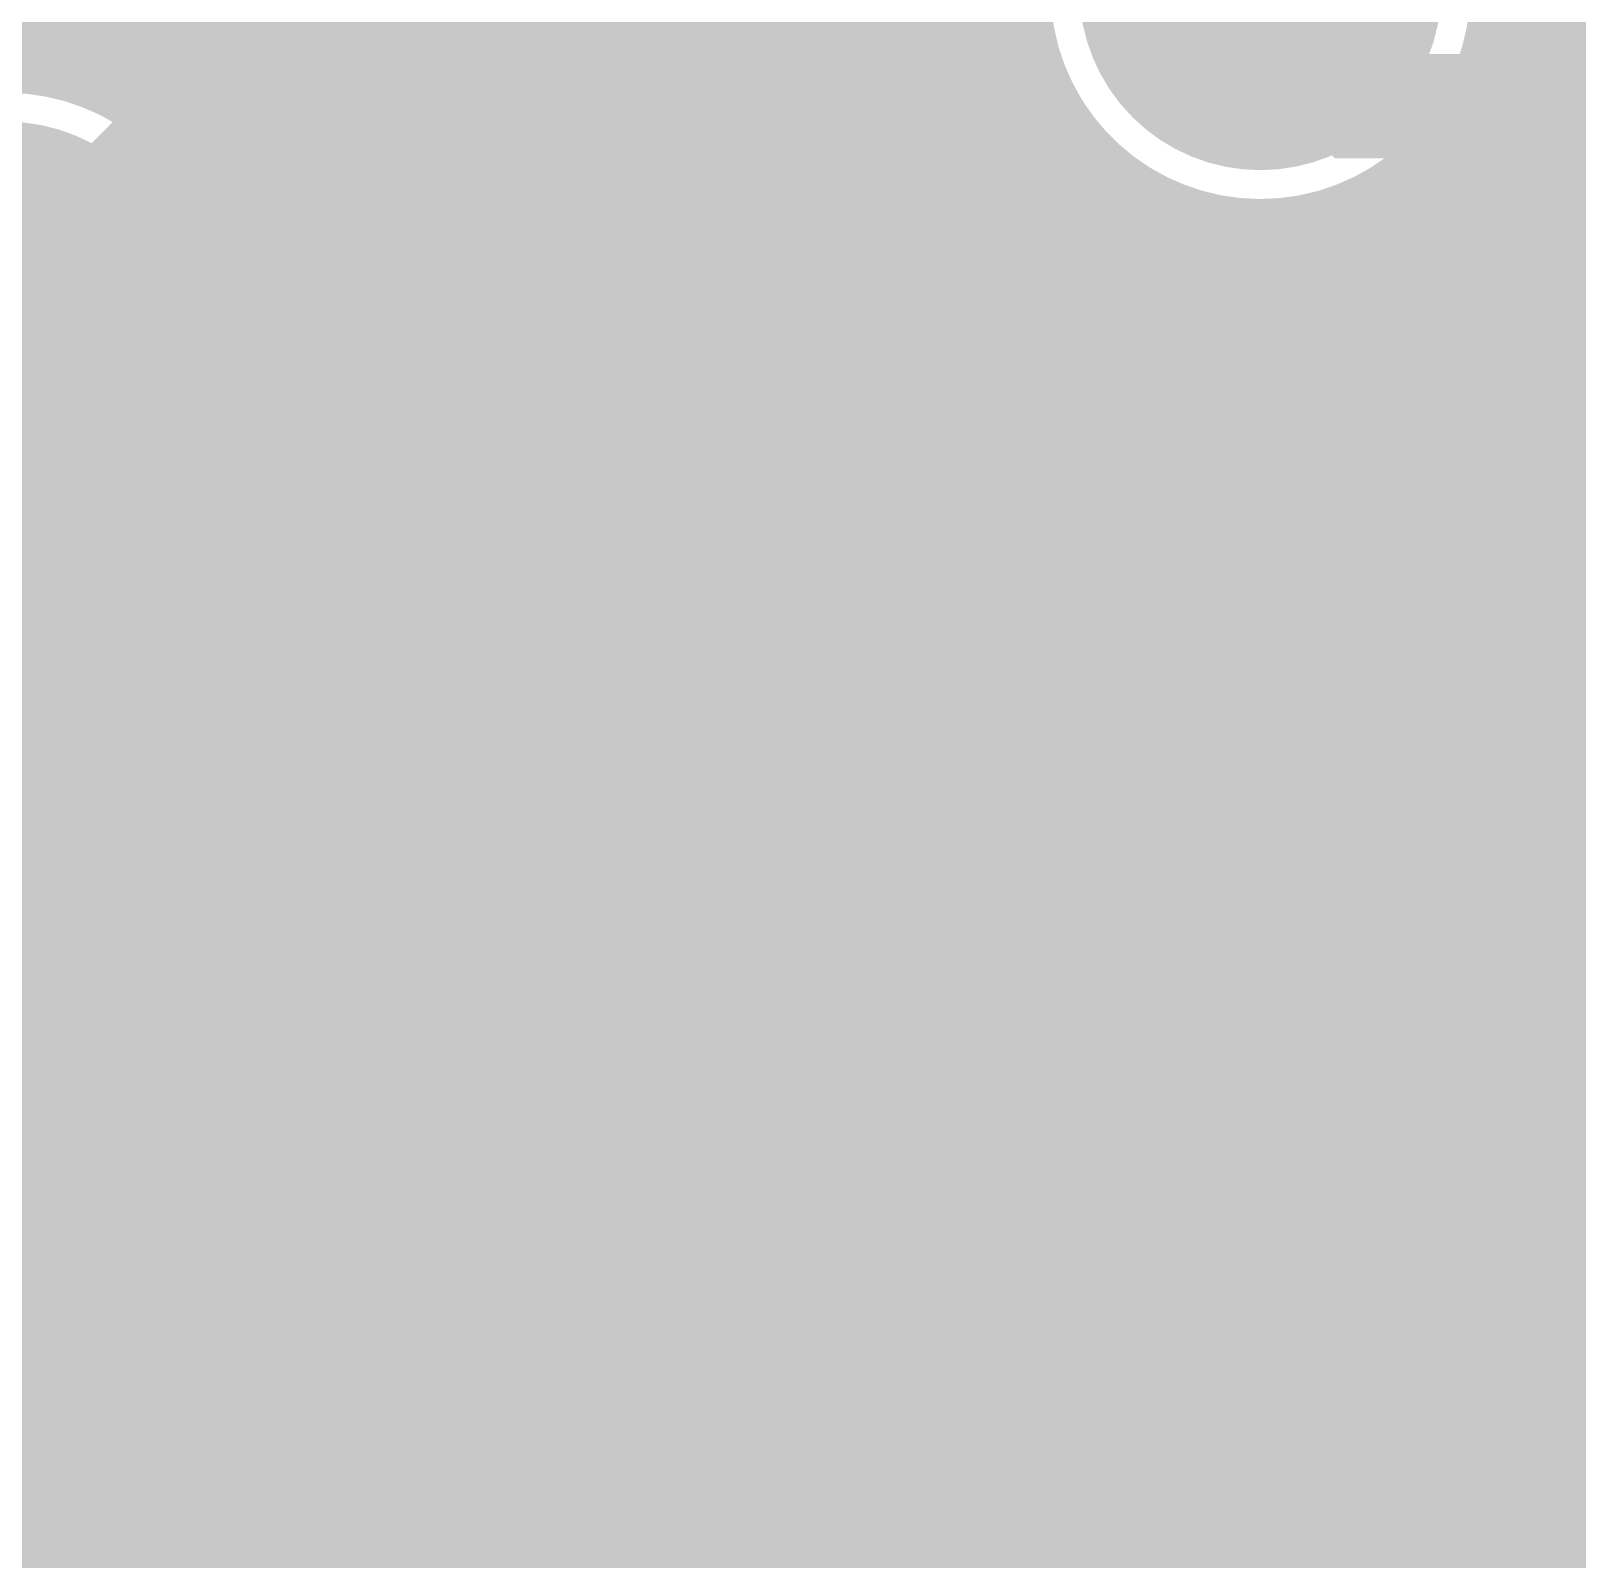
# Model space of a CAD drawing. Extents: x -5 to 208, y -5 to 206.
# Drawn here: x 0.15 to 9.54, y 68.57 to 77.85 of the extents above; entities that cross this region are included whole.
import ezdxf

# ---------------------------------------------------------------- set-up
doc = ezdxf.new("R2010")
doc.units = 0
doc.header["$MEASUREMENT"] = 0
doc.layers.get('0').update_dxf_attribs({"linetype": 'CONTINUOUS'})
for name, color, linetype in [('22-301-0_BOT', 7, 'CONTINUOUS'), ('22-301-0_DRD', 7, 'CONTINUOUS'), ('22-301-0_IN1', 1, 'CONTINUOUS'), ('22-301-0_IN2', 4, 'CONTINUOUS'), ('22-301-0_SMB', 3, 'CONTINUOUS'), ('22-301-0_SMT', 5, 'CONTINUOUS'), ('22-301-0_SPT', 10, 'CONTINUOUS'), ('22-301-0_SST', 14, 'CONTINUOUS'), ('22-301-0_TOP', 9, 'CONTINUOUS'), ('THRUHOLE_TAP', 13, 'CONTINUOUS')]:
    doc.layers.add(name, color=color, linetype=linetype)

# ---------------------------------------------------------------- blocks, each defined once
blk = doc.blocks.new('ROUND_45')
at = {"const_width": 1.09982}
blk.add_lwpolyline([(-0.54991, 0, 1), (0.54991, 0, 1)], format="xyb", close=True, dxfattribs=at)
blk = doc.blocks.new('ROUND_11')
at = {"const_width": 0.65024}
blk.add_lwpolyline([(-0.32512, 0, 1), (0.32512, 0, 1)], format="xyb", close=True, dxfattribs=at)
blk = doc.blocks.new('RECTANGLE_7')
blk.add_solid([(1.12522, 1.14935), (1.12522, -1.14935), (-1.12522, 1.14935), (-1.12522, -1.14935)])
blk = doc.blocks.new('RECTANGLE_54')
blk.add_solid([(2.0066, 0.8636), (2.0066, -0.8636), (-2.0066, 0.8636), (-2.0066, -0.8636)])
blk = doc.blocks.new('ROUND_78')
at = {"const_width": 0.40005}
blk.add_lwpolyline([(-0.200024, 0, 1), (0.200024, 0, 1)], format="xyb", close=True, dxfattribs=at)
blk = doc.blocks.new('ROUND_79')
at = {"const_width": 0.54991}
blk.add_lwpolyline([(-0.274954, 0, 1), (0.274954, 0, 1)], format="xyb", close=True, dxfattribs=at)

msp = doc.modelspace()

# ---------------------------------------------------------------- linework, layer by layer
at = {"layer": '22-301-0_BOT'}
for points, const_width in [([(3.175, 79.248), (5.969, 76.454), (34.925, 76.454), (39.624, 71.755), (40.005, 71.755)], 0.635), ([(7.62, 78.105), (7.62, 77.978), (8.2042, 77.3938), (25.4762, 77.3938)], 0.635), ([(4.16306, 77.343), (0.85852, 77.343)], 0.254), ([(1.0922, 77.343), (1.0922, 77.12202)], 0.254), ([(1.3208, 77.343), (1.3208, 76.74864)], 0.254), ([(1.5494, 77.343), (1.5494, 68.961)], 0.254), ([(1.778, 77.343), (1.778, 68.961)], 0.254), ([(2.0066, 77.343), (2.0066, 68.961)], 0.254), ([(2.2352, 77.343), (2.2352, 68.961)], 0.254), ([(2.4638, 77.343), (2.4638, 68.961)], 0.254), ([(2.6924, 77.343), (2.6924, 68.961)], 0.254), ([(2.921, 77.343), (2.921, 68.961)], 0.254), ([(3.1496, 77.343), (3.1496, 68.961)], 0.254), ([(3.3782, 77.343), (3.3782, 68.961)], 0.254), ([(3.6068, 77.343), (3.6068, 68.961)], 0.254), ([(3.8354, 77.343), (3.8354, 68.961)], 0.254), ([(4.064, 77.343), (4.064, 68.961)], 0.254), ([(4.16306, 77.343), (5.50418, 76.00188)], 0.254), ([(1.01092, 77.21092), (0, 76.2)], 0.254), ([(4.31546, 77.1906), (1.03124, 77.1906)], 0.254), ([(4.2926, 77.21346), (4.2926, 68.961)], 0.254), ([(4.54406, 76.962), (1.20904, 76.962)], 0.254), ([(4.5212, 76.98486), (4.5212, 68.961)], 0.254), ([(4.77266, 76.7334), (1.32588, 76.7334)], 0.254), ([(4.7498, 76.75626), (4.7498, 68.961)], 0.254), ([(4.9784, 76.52766), (4.9784, 68.961)], 0.254), ([(5.00126, 76.5048), (1.397, 76.5048)], 0.254), ([(28.575, 66.04), (23.114, 71.501), (3.429, 71.501), (0, 74.93), (0, 76.2)], 0.635), ([(5.22986, 76.2762), (1.42748, 76.2762)], 0.254), ([(5.207, 76.29906), (5.207, 68.961)], 0.254), ([(1.01092, 75.18908), (0, 76.2)], 0.254), ([(5.4356, 76.07046), (5.4356, 68.961)], 0.254), ([(5.45846, 76.0476), (1.4224, 76.0476)], 0.254), ([(5.6642, 75.8825), (5.6642, 68.961)], 0.254), ([(5.842, 75.819), (1.37668, 75.819)], 0.254), ([(5.8928, 75.81138), (5.8928, 68.961)], 0.254), ([(12.7, 75.8063), (5.969, 75.8063)], 0.254), ([(6.1214, 75.8063), (6.1214, 68.961)], 0.254), ([(6.35, 75.8063), (6.35, 68.961)], 0.254), ([(6.5786, 75.8063), (6.5786, 68.961)], 0.254), ([(6.8072, 75.8063), (6.8072, 68.961)], 0.254), ([(7.0358, 75.8063), (7.0358, 68.961)], 0.254), ([(7.2644, 75.8063), (7.2644, 68.961)], 0.254), ([(7.493, 75.8063), (7.493, 68.961)], 0.254), ([(7.7216, 75.8063), (7.7216, 68.961)], 0.254), ([(7.9502, 75.8063), (7.9502, 68.961)], 0.254), ([(8.1788, 75.8063), (8.1788, 68.961)], 0.254), ([(8.4074, 75.8063), (8.4074, 68.961)], 0.254), ([(8.636, 75.8063), (8.636, 68.961)], 0.254), ([(8.8646, 75.8063), (8.8646, 68.961)], 0.254), ([(9.0932, 75.8063), (9.0932, 68.961)], 0.254), ([(9.3218, 75.8063), (9.3218, 68.961)], 0.254), ([(9.5504, 75.8063), (9.5504, 68.961)], 0.254), ([(12.7, 75.5904), (1.29286, 75.5904)], 0.254), ([(1.3208, 75.65136), (1.3208, 68.961)], 0.254), ([(12.7, 75.3618), (1.15824, 75.3618)], 0.254), ([(1.0922, 75.27544), (1.0922, 68.961)], 0.254), ([(12.7, 75.1332), (0.9525, 75.1332)], 0.254), ([(0.8636, 75.05954), (0.8636, 68.961)], 0.254), ([(12.7, 74.9046), (0.60452, 74.9046)], 0.254), ([(0.635, 74.9173), (0.635, 68.961)], 0.254), ([(0.1778, 74.78014), (0.1778, 68.961)], 0.254), ([(0.4064, 74.8284), (0.4064, 68.961)], 0.254), ([(12.7, 74.676), (-1.651, 74.676)], 0.254), ([(12.7, 74.4474), (-1.651, 74.4474)], 0.254), ([(12.7, 74.2188), (-1.651, 74.2188)], 0.254), ([(12.7, 73.9902), (-1.651, 73.9902)], 0.254), ([(12.7, 73.7616), (-1.651, 73.7616)], 0.254), ([(12.7, 73.533), (-1.651, 73.533)], 0.254), ([(12.7, 73.3044), (-1.651, 73.3044)], 0.254), ([(12.7, 73.0758), (-1.651, 73.0758)], 0.254), ([(12.7, 72.8472), (-1.651, 72.8472)], 0.254), ([(12.7, 72.6186), (-1.651, 72.6186)], 0.254), ([(12.7, 72.39), (-1.651, 72.39)], 0.254), ([(12.7, 72.1614), (-1.651, 72.1614)], 0.254), ([(12.7, 71.9328), (-1.651, 71.9328)], 0.254), ([(12.7, 71.7042), (-1.651, 71.7042)], 0.254), ([(12.7, 71.4756), (-1.651, 71.4756)], 0.254), ([(12.7, 71.247), (-1.651, 71.247)], 0.254), ([(12.7, 71.0184), (-1.651, 71.0184)], 0.254), ([(12.7, 70.7898), (-1.651, 70.7898)], 0.254), ([(12.7, 70.5612), (-1.651, 70.5612)], 0.254), ([(12.7, 70.3326), (-1.651, 70.3326)], 0.254), ([(12.7, 70.104), (-1.651, 70.104)], 0.254), ([(12.7, 69.8754), (-1.651, 69.8754)], 0.254), ([(12.7, 69.6468), (-1.651, 69.6468)], 0.254), ([(12.7, 69.4182), (-1.651, 69.4182)], 0.254), ([(12.7, 69.1896), (-1.651, 69.1896)], 0.254), ([(12.7, 68.961), (-1.016, 68.961)], 0.254)]:
    msp.add_lwpolyline(points, dxfattribs=dict(at, const_width=const_width))
at = {"layer": '22-301-0_BOT', "const_width": 0.254}
for points in [[(1.43002, 76.2, 0.2358805), (0.85882, 77.34341)], [(0, 74.76998, 0.4142136), (1.43002, 76.2)], [(5.5118, 75.9968, 0.1989124), (5.969, 75.80742)], [(5.5118, 75.9968, 0.1989124), (5.969, 75.80742)]]:
    msp.add_lwpolyline(points, format="xyb", dxfattribs=at)
at = {"layer": '22-301-0_DRD', "const_width": 0.254}
for points in [[(6.985, 78.74), (6.985, 77.47)], [(8.255, 78.74), (6.985, 77.47)], [(8.255, 77.47), (6.985, 78.74)], [(8.255, 77.47), (8.255, 78.74)], [(6.985, 77.47), (8.255, 77.47)], [(0.635, 76.835), (-0.635, 76.835)], [(0.635, 76.835), (-0.635, 75.565)], [(0.635, 75.565), (-0.635, 76.835)], [(0.635, 75.565), (0.635, 76.835)], [(-0.635, 75.565), (0.635, 75.565)], [(3.81, 75.565), (3.81, 74.295)], [(6.35, 75.565), (6.35, 74.295)], [(8.89, 75.565), (8.89, 74.295)], [(4.445, 74.93), (3.175, 74.93)], [(6.985, 74.93), (5.715, 74.93)], [(9.525, 74.93), (8.255, 74.93)], [(6.35, 70.485), (6.35, 69.215)], [(8.89, 70.485), (8.89, 69.215)], [(6.985, 69.85), (5.715, 69.85)], [(9.525, 69.85), (8.255, 69.85)]]:
    msp.add_lwpolyline(points, dxfattribs=at)
at = {"layer": '22-301-0_IN1', "const_width": 0.254}
for points in [[(0.2032, 83.312), (0.2032, 77.61478)], [(0.4318, 83.312), (0.4318, 77.56398)], [(0.6604, 83.312), (0.6604, 77.46746)], [(0.889, 83.312), (0.889, 77.32014)], [(1.1176, 83.312), (1.1176, 77.09154)], [(1.3462, 83.312), (1.3462, 76.6826)], [(1.5748, 83.312), (1.5748, 42.799)], [(1.8034, 83.312), (1.8034, 63.26886)], [(2.032, 83.312), (2.032, 63.72352)], [(2.2606, 83.312), (2.2606, 63.96482)], [(2.4892, 83.312), (2.4892, 64.11976)], [(3.8608, 83.312), (3.8608, 75.9079)], [(4.0894, 83.312), (4.0894, 75.86726)], [(4.318, 83.312), (4.318, 75.7682)], [(4.5466, 83.312), (4.5466, 75.57516)], [(4.7752, 83.312), (4.7752, 75.09764)], [(5.0038, 83.312), (5.0038, 58.49366)], [(5.2324, 83.312), (5.2324, 58.48604)], [(5.461, 83.312), (5.461, 75.34148)], [(5.6896, 83.312), (5.6896, 75.6539)], [(5.9182, 83.312), (5.9182, 75.80884)], [(6.1468, 83.312), (6.1468, 75.88758)], [(9.1186, 83.312), (9.1186, 75.8825)], [(9.3472, 83.312), (9.3472, 75.79614)], [(9.5758, 83.312), (9.5758, 75.6285)], [(2.7178, 78.74508), (2.7178, 64.21882)], [(3.6322, 78.74508), (3.6322, 75.89266)], [(2.9464, 78.60792), (2.9464, 75.39228)], [(3.4036, 78.60792), (3.4036, 75.82154)], [(3.175, 78.56728), (3.175, 75.67422)], [(6.22808, 77.7748), (-2.54, 77.7748)], [(14.605, 77.7748), (9.01192, 77.7748)], [(6.30428, 77.5462), (0.4826, 77.5462)], [(14.605, 77.5462), (8.93572, 77.5462)], [(6.3754, 77.40142), (6.3754, 75.9079)], [(8.89, 77.44714), (8.89, 75.91044)], [(6.4262, 77.3176), (0.89154, 77.3176)], [(14.605, 77.3176), (8.8138, 77.3176)], [(6.61416, 77.089), (1.12014, 77.089)], [(6.604, 77.09916), (6.604, 75.87488)], [(14.605, 77.089), (8.62584, 77.089)], [(8.6614, 77.12456), (8.6614, 75.8825)], [(6.8326, 76.9112), (6.8326, 75.7809)], [(8.4328, 76.92898), (8.4328, 75.79614)], [(6.91642, 76.8604), (1.26746, 76.8604)], [(14.605, 76.8604), (8.32358, 76.8604)], [(7.0612, 76.78928), (7.0612, 75.6031)], [(7.2898, 76.71308), (7.2898, 75.20686)], [(7.9756, 76.7207), (7.9756, 75.28052)], [(8.2042, 76.79944), (8.2042, 75.6285)], [(14.605, 76.6318), (1.36398, 76.6318)], [(7.5184, 76.67752), (7.5184, 42.799)], [(7.747, 76.68006), (7.747, 42.799)], [(14.605, 76.4032), (1.41478, 76.4032)], [(14.605, 76.1746), (1.43002, 76.1746)], [(14.605, 75.946), (1.40716, 75.946)], [(3.2258, 75.7174), (1.3462, 75.7174)], [(1.3462, 75.7174), (1.3462, 42.799)], [(5.7658, 75.7174), (4.39166, 75.7174)], [(8.3058, 75.7174), (6.93166, 75.7174)], [(10.8458, 75.7174), (9.47166, 75.7174)], [(3.00482, 75.4888), (1.23952, 75.4888)], [(5.54482, 75.4888), (4.61518, 75.4888)], [(8.08482, 75.4888), (7.15518, 75.4888)], [(1.1176, 75.30846), (1.1176, 42.799)], [(2.88798, 75.2602), (1.07696, 75.2602)], [(5.42798, 75.2602), (4.73202, 75.2602)], [(7.96798, 75.2602), (7.27202, 75.2602)], [(2.83464, 75.0316), (0.82296, 75.0316)], [(0.889, 75.07986), (0.889, 42.799)], [(5.37464, 75.0316), (4.78282, 75.0316)], [(7.91464, 75.0316), (7.32282, 75.0316)], [(0.6604, 74.93), (0.6604, 42.799)], [(0.4318, 74.83602), (0.4318, 42.799)], [(0.2032, 74.78522), (0.2032, 42.799)], [(2.83718, 74.803), (0.3048, 74.803)], [(4.7752, 74.76236), (4.7752, 58.46064)], [(5.37718, 74.803), (4.78028, 74.803)], [(7.91718, 74.803), (7.32028, 74.803)], [(7.2898, 74.65314), (7.2898, 70.12686)], [(2.8956, 74.5744), (-2.54, 74.5744)], [(5.4356, 74.5744), (4.72186, 74.5744)], [(7.9756, 74.5744), (7.26186, 74.5744)], [(7.9756, 74.57694), (7.9756, 70.20052)], [(2.9464, 74.46772), (2.9464, 64.27724)], [(5.461, 74.51852), (5.461, 70.26148)], [(3.0226, 74.3458), (-2.54, 74.3458)], [(4.5466, 74.28484), (4.5466, 63.26886)], [(5.5626, 74.3458), (4.59486, 74.3458)], [(8.1026, 74.3458), (7.13486, 74.3458)], [(3.175, 74.18324), (3.175, 64.29502)], [(5.6896, 74.2061), (5.6896, 70.5739)], [(7.0612, 74.2569), (7.0612, 70.5231)], [(8.2042, 74.22896), (8.2042, 70.5485)], [(9.5758, 74.22896), (9.5758, 70.5485)], [(3.2639, 74.1172), (-2.54, 74.1172)], [(4.318, 74.0918), (4.318, 63.72352)], [(5.8039, 74.1172), (4.3561, 74.1172)], [(8.3439, 74.1172), (6.8961, 74.1172)], [(10.8839, 74.1172), (9.4361, 74.1172)], [(3.4036, 74.03846), (3.4036, 64.27724)], [(4.0894, 73.9902), (4.0894, 63.96482)], [(5.9182, 74.05116), (5.9182, 70.72884)], [(6.8326, 74.07656), (6.8326, 70.7009)], [(8.4328, 74.06386), (8.4328, 70.71614)], [(9.3472, 74.06386), (9.3472, 70.71614)], [(3.6322, 73.96734), (3.6322, 64.21882)], [(3.8608, 73.9521), (3.8608, 64.11976)], [(6.1468, 73.97242), (6.1468, 70.80758)], [(6.3754, 73.94956), (6.3754, 70.8279)], [(6.604, 73.98258), (6.604, 70.79488)], [(8.6614, 73.9775), (8.6614, 70.8025)], [(8.89, 73.94956), (8.89, 70.83044)], [(9.1186, 73.9775), (9.1186, 70.8025)], [(14.605, 73.8886), (-2.54, 73.8886)], [(14.605, 73.66), (-2.54, 73.66)], [(14.605, 73.4314), (-2.54, 73.4314)], [(14.605, 73.2028), (-2.54, 73.2028)], [(14.605, 72.9742), (-2.54, 72.9742)], [(27.58694, 72.7456), (-2.54, 72.7456)], [(27.8638, 72.517), (-2.54, 72.517)], [(27.90698, 72.2884), (-2.54, 72.2884)], [(27.6098, 72.0598), (-2.54, 72.0598)], [(27.432, 71.8312), (-2.54, 71.8312)], [(27.3177, 71.6026), (-2.54, 71.6026)], [(27.25166, 71.374), (-2.54, 71.374)], [(27.2288, 71.1454), (-2.54, 71.1454)], [(27.24404, 70.9168), (-2.54, 70.9168)], [(5.842, 70.6882), (-2.54, 70.6882)], [(8.382, 70.6882), (6.85546, 70.6882)], [(10.922, 70.6882), (9.39546, 70.6882)], [(5.58292, 70.4596), (-2.54, 70.4596)], [(8.12292, 70.4596), (7.11708, 70.4596)], [(10.66292, 70.4596), (9.65708, 70.4596)], [(5.4483, 70.231), (-2.54, 70.231)], [(7.9883, 70.231), (7.2517, 70.231)], [(5.38226, 70.0024), (-2.54, 70.0024)], [(7.92226, 70.0024), (7.31774, 70.0024)], [(5.3721, 69.7738), (-2.54, 69.7738)], [(7.9121, 69.7738), (7.32536, 69.7738)], [(7.2898, 69.57314), (7.2898, 42.799)], [(5.41782, 69.5452), (-2.54, 69.5452)], [(7.95782, 69.5452), (7.27964, 69.5452)], [(7.9756, 69.49694), (7.9756, 42.799)], [(5.461, 69.43852), (5.461, 58.44032)], [(5.52704, 69.3166), (-2.54, 69.3166)], [(8.06704, 69.3166), (7.17042, 69.3166)], [(5.6896, 69.1261), (5.6896, 58.34888)], [(7.0612, 69.1769), (7.0612, 42.799)], [(8.2042, 69.14896), (8.2042, 42.799)], [(9.5758, 69.14896), (9.5758, 42.799)], [(5.73278, 69.088), (-2.54, 69.088)], [(8.27278, 69.088), (6.96468, 69.088)], [(10.81278, 69.088), (9.50468, 69.088)], [(5.9182, 68.97116), (5.9182, 58.2041)], [(6.8326, 68.99656), (6.8326, 42.799)], [(8.4328, 68.98386), (8.4328, 42.799)], [(9.3472, 68.98386), (9.3472, 42.799)], [(27.25674, 68.8594), (-2.54, 68.8594)], [(6.1468, 68.89242), (6.1468, 57.97042)], [(6.3754, 68.86956), (6.3754, 57.51576)], [(6.604, 68.90258), (6.604, 42.799)], [(8.6614, 68.8975), (8.6614, 42.799)], [(8.89, 68.86956), (8.89, 42.799)], [(9.1186, 68.8975), (9.1186, 42.799)], [(27.2288, 68.6308), (-2.54, 68.6308)]]:
    msp.add_lwpolyline(points, dxfattribs=at)
for points in [[(6.18998, 78.105, 0.4142136), (7.62, 76.67498)], [(7.62, 76.67498, 0.4142136), (9.05002, 78.105)], [(1.43002, 76.2, 0.4142136), (0, 77.63002)], [(0, 74.76998, 0.4142136), (1.43002, 76.2)], [(3.81, 75.91044, 0.4142136), (2.82956, 74.93)], [(4.79044, 74.93, 0.4142136), (3.81, 75.91044)], [(6.35, 75.91044, 0.4142136), (5.36956, 74.93)], [(7.33044, 74.93, 0.4142136), (6.35, 75.91044)], [(8.89, 75.91044, 0.4142136), (7.90956, 74.93)], [(9.87044, 74.93, 0.4142136), (8.89, 75.91044)], [(2.82956, 74.93, 0.4142136), (3.81, 73.94956)], [(3.81, 73.94956, 0.4142136), (4.79044, 74.93)], [(5.36956, 74.93, 0.4142136), (6.35, 73.94956)], [(6.35, 73.94956, 0.4142136), (7.33044, 74.93)], [(7.90956, 74.93, 0.4142136), (8.89, 73.94956)], [(8.89, 73.94956, 0.4142136), (9.87044, 74.93)], [(6.35, 70.83044, 0.4142136), (5.36956, 69.85)], [(7.33044, 69.85, 0.4142136), (6.35, 70.83044)], [(8.89, 70.83044, 0.4142136), (7.90956, 69.85)], [(9.87044, 69.85, 0.4142136), (8.89, 70.83044)], [(5.36956, 69.85, 0.4142136), (6.35, 68.86956)], [(6.35, 68.86956, 0.4142136), (7.33044, 69.85)], [(7.90956, 69.85, 0.4142136), (8.89, 68.86956)], [(8.89, 68.86956, 0.4142136), (9.87044, 69.85)]]:
    msp.add_lwpolyline(points, format="xyb", dxfattribs=at)
at = {"layer": '22-301-0_IN2', "const_width": 0.254}
for points in [[(2.032, 165.608), (2.032, 63.72352)], [(1.5748, 145.3388), (1.5748, 42.799)], [(1.8034, 145.3388), (1.8034, 63.26886)], [(2.2606, 131.78536), (2.2606, 63.96482)], [(2.4892, 131.59994), (2.4892, 64.11976)], [(1.3462, 111.38916), (1.3462, 76.6826)], [(1.1176, 102.00894), (1.1176, 77.09154)], [(0.2032, 101.96322), (0.2032, 77.61478)], [(0.4318, 101.83876), (0.4318, 77.56398)], [(0.6604, 101.80828), (0.6604, 77.46746)], [(0.889, 101.85908), (0.889, 77.32014)], [(3.8608, 83.947), (3.8608, 75.9079)], [(4.0894, 83.947), (4.0894, 75.86726)], [(4.318, 83.947), (4.318, 75.7682)], [(4.5466, 83.947), (4.5466, 75.57516)], [(4.7752, 83.947), (4.7752, 75.09764)], [(5.0038, 83.947), (5.0038, 58.49366)], [(5.2324, 83.947), (5.2324, 58.48604)], [(5.461, 83.947), (5.461, 75.34148)], [(5.6896, 83.947), (5.6896, 75.6539)], [(5.9182, 83.947), (5.9182, 75.80884)], [(6.1468, 83.947), (6.1468, 75.88758)], [(9.1186, 83.947), (9.1186, 75.8825)], [(9.3472, 83.947), (9.3472, 75.79614)], [(9.5758, 83.947), (9.5758, 75.6285)], [(2.7178, 78.74508), (2.7178, 64.21882)], [(3.6322, 78.74508), (3.6322, 75.89266)], [(2.9464, 78.60792), (2.9464, 75.39228)], [(3.4036, 78.60792), (3.4036, 75.82154)], [(3.175, 78.56728), (3.175, 75.67422)], [(6.22808, 77.7748), (-2.54, 77.7748)], [(14.605, 77.7748), (9.01192, 77.7748)], [(6.30428, 77.5462), (0.4826, 77.5462)], [(14.605, 77.5462), (8.93572, 77.5462)], [(6.3754, 77.40142), (6.3754, 75.9079)], [(8.89, 77.44714), (8.89, 75.91044)], [(6.4262, 77.3176), (0.89154, 77.3176)], [(14.605, 77.3176), (8.8138, 77.3176)], [(6.61416, 77.089), (1.12014, 77.089)], [(6.604, 77.09916), (6.604, 75.87488)], [(14.605, 77.089), (8.62584, 77.089)], [(8.6614, 77.12456), (8.6614, 75.8825)], [(6.8326, 76.9112), (6.8326, 75.7809)], [(8.4328, 76.92898), (8.4328, 75.79614)], [(6.91642, 76.8604), (1.26746, 76.8604)], [(14.605, 76.8604), (8.32358, 76.8604)], [(7.0612, 76.78928), (7.0612, 75.6031)], [(7.2898, 76.71308), (7.2898, 75.20686)], [(7.9756, 76.7207), (7.9756, 75.28052)], [(8.2042, 76.79944), (8.2042, 75.6285)], [(14.605, 76.6318), (1.36398, 76.6318)], [(7.5184, 76.67752), (7.5184, 42.799)], [(7.747, 76.68006), (7.747, 42.799)], [(14.605, 76.4032), (1.41478, 76.4032)], [(14.605, 76.1746), (1.43002, 76.1746)], [(14.605, 75.946), (1.40716, 75.946)], [(1.3462, 75.7174), (1.3462, 42.799)], [(3.2258, 75.7174), (1.3462, 75.7174)], [(5.7658, 75.7174), (4.39166, 75.7174)], [(8.3058, 75.7174), (6.93166, 75.7174)], [(10.8458, 75.7174), (9.47166, 75.7174)], [(3.00482, 75.4888), (1.23952, 75.4888)], [(5.54482, 75.4888), (4.61518, 75.4888)], [(8.08482, 75.4888), (7.15518, 75.4888)], [(1.1176, 75.30846), (1.1176, 42.799)], [(2.88798, 75.2602), (1.07696, 75.2602)], [(5.42798, 75.2602), (4.73202, 75.2602)], [(7.96798, 75.2602), (7.27202, 75.2602)], [(2.83464, 75.0316), (0.82296, 75.0316)], [(0.889, 75.07986), (0.889, 42.799)], [(5.37464, 75.0316), (4.78282, 75.0316)], [(7.91464, 75.0316), (7.32282, 75.0316)], [(0.6604, 74.93), (0.6604, 42.799)], [(0.4318, 74.83602), (0.4318, 42.799)], [(0.2032, 74.78522), (0.2032, 42.799)], [(2.83718, 74.803), (0.3048, 74.803)], [(4.7752, 74.76236), (4.7752, 58.46064)], [(5.37718, 74.803), (4.78028, 74.803)], [(7.91718, 74.803), (7.32028, 74.803)], [(7.2898, 74.65314), (7.2898, 70.12686)], [(2.8956, 74.5744), (-2.54, 74.5744)], [(5.4356, 74.5744), (4.72186, 74.5744)], [(7.9756, 74.5744), (7.26186, 74.5744)], [(7.9756, 74.57694), (7.9756, 70.20052)], [(2.9464, 74.46772), (2.9464, 64.27724)], [(5.461, 74.51852), (5.461, 70.26148)], [(3.0226, 74.3458), (-2.54, 74.3458)], [(4.5466, 74.28484), (4.5466, 63.26886)], [(5.5626, 74.3458), (4.59486, 74.3458)], [(8.1026, 74.3458), (7.13486, 74.3458)], [(3.175, 74.18324), (3.175, 64.29502)], [(5.6896, 74.2061), (5.6896, 70.5739)], [(7.0612, 74.2569), (7.0612, 70.5231)], [(8.2042, 74.22896), (8.2042, 70.5485)], [(9.5758, 74.22896), (9.5758, 70.5485)], [(3.2639, 74.1172), (-2.54, 74.1172)], [(4.318, 74.0918), (4.318, 63.72352)], [(5.8039, 74.1172), (4.3561, 74.1172)], [(8.3439, 74.1172), (6.8961, 74.1172)], [(10.8839, 74.1172), (9.4361, 74.1172)], [(3.4036, 74.03846), (3.4036, 64.27724)], [(4.0894, 73.9902), (4.0894, 63.96482)], [(5.9182, 74.05116), (5.9182, 70.72884)], [(6.8326, 74.07656), (6.8326, 70.7009)], [(8.4328, 74.06386), (8.4328, 70.71614)], [(9.3472, 74.06386), (9.3472, 70.71614)], [(3.6322, 73.96734), (3.6322, 64.21882)], [(3.8608, 73.9521), (3.8608, 64.11976)], [(6.1468, 73.97242), (6.1468, 70.80758)], [(6.3754, 73.94956), (6.3754, 70.8279)], [(6.604, 73.98258), (6.604, 70.79488)], [(8.6614, 73.9775), (8.6614, 70.8025)], [(8.89, 73.94956), (8.89, 70.83044)], [(9.1186, 73.9775), (9.1186, 70.8025)], [(14.605, 73.8886), (-2.54, 73.8886)], [(14.605, 73.66), (-2.54, 73.66)], [(14.605, 73.4314), (-2.54, 73.4314)], [(14.605, 73.2028), (-2.54, 73.2028)], [(27.41676, 72.9742), (-2.54, 72.9742)], [(27.58694, 72.7456), (-2.54, 72.7456)], [(27.8638, 72.517), (-2.54, 72.517)], [(27.90698, 72.2884), (-2.54, 72.2884)], [(27.6098, 72.0598), (-2.54, 72.0598)], [(27.432, 71.8312), (-2.54, 71.8312)], [(27.3177, 71.6026), (-2.54, 71.6026)], [(27.25166, 71.374), (-2.54, 71.374)], [(27.2288, 71.1454), (-2.54, 71.1454)], [(27.24404, 70.9168), (-2.54, 70.9168)], [(5.842, 70.6882), (-2.54, 70.6882)], [(8.382, 70.6882), (6.85546, 70.6882)], [(10.922, 70.6882), (9.39546, 70.6882)], [(5.58292, 70.4596), (-2.54, 70.4596)], [(8.12292, 70.4596), (7.11708, 70.4596)], [(10.66292, 70.4596), (9.65708, 70.4596)], [(5.4483, 70.231), (-2.54, 70.231)], [(7.9883, 70.231), (7.2517, 70.231)], [(5.38226, 70.0024), (-2.54, 70.0024)], [(7.92226, 70.0024), (7.31774, 70.0024)], [(5.3721, 69.7738), (-2.54, 69.7738)], [(7.9121, 69.7738), (7.32536, 69.7738)], [(7.2898, 69.57314), (7.2898, 42.799)], [(5.41782, 69.5452), (-2.54, 69.5452)], [(7.95782, 69.5452), (7.27964, 69.5452)], [(7.9756, 69.49694), (7.9756, 42.799)], [(5.461, 69.43852), (5.461, 58.44032)], [(5.52704, 69.3166), (-2.54, 69.3166)], [(8.06704, 69.3166), (7.17042, 69.3166)], [(5.6896, 69.1261), (5.6896, 58.34888)], [(7.0612, 69.1769), (7.0612, 42.799)], [(8.2042, 69.14896), (8.2042, 42.799)], [(9.5758, 69.14896), (9.5758, 42.799)], [(5.73278, 69.088), (-2.54, 69.088)], [(8.27278, 69.088), (6.96468, 69.088)], [(10.81278, 69.088), (9.50468, 69.088)], [(5.9182, 68.97116), (5.9182, 58.2041)], [(6.8326, 68.99656), (6.8326, 42.799)], [(8.4328, 68.98386), (8.4328, 42.799)], [(9.3472, 68.98386), (9.3472, 42.799)], [(27.25674, 68.8594), (-2.54, 68.8594)], [(6.1468, 68.89242), (6.1468, 57.97042)], [(6.3754, 68.86956), (6.3754, 57.51576)], [(6.604, 68.90258), (6.604, 42.799)], [(8.6614, 68.8975), (8.6614, 42.799)], [(8.89, 68.86956), (8.89, 42.799)], [(9.1186, 68.8975), (9.1186, 42.799)], [(27.2288, 68.6308), (-2.54, 68.6308)]]:
    msp.add_lwpolyline(points, dxfattribs=at)
for points in [[(6.18998, 78.105, 0.4142136), (7.62, 76.67498)], [(7.62, 76.67498, 0.4142136), (9.05002, 78.105)], [(1.43002, 76.2, 0.4142136), (0, 77.63002)], [(0, 74.76998, 0.4142136), (1.43002, 76.2)], [(3.81, 75.91044, 0.4142136), (2.82956, 74.93)], [(4.79044, 74.93, 0.4142136), (3.81, 75.91044)], [(6.35, 75.91044, 0.4142136), (5.36956, 74.93)], [(7.33044, 74.93, 0.4142136), (6.35, 75.91044)], [(8.89, 75.91044, 0.4142136), (7.90956, 74.93)], [(9.87044, 74.93, 0.4142136), (8.89, 75.91044)], [(2.82956, 74.93, 0.4142136), (3.81, 73.94956)], [(3.81, 73.94956, 0.4142136), (4.79044, 74.93)], [(5.36956, 74.93, 0.4142136), (6.35, 73.94956)], [(6.35, 73.94956, 0.4142136), (7.33044, 74.93)], [(7.90956, 74.93, 0.4142136), (8.89, 73.94956)], [(8.89, 73.94956, 0.4142136), (9.87044, 74.93)], [(6.35, 70.83044, 0.4142136), (5.36956, 69.85)], [(7.33044, 69.85, 0.4142136), (6.35, 70.83044)], [(8.89, 70.83044, 0.4142136), (7.90956, 69.85)], [(9.87044, 69.85, 0.4142136), (8.89, 70.83044)], [(5.36956, 69.85, 0.4142136), (6.35, 68.86956)], [(6.35, 68.86956, 0.4142136), (7.33044, 69.85)], [(7.90956, 69.85, 0.4142136), (8.89, 68.86956)], [(8.89, 68.86956, 0.4142136), (9.87044, 69.85)]]:
    msp.add_lwpolyline(points, format="xyb", dxfattribs=at)
at = {"layer": '22-301-0_SMB', "const_width": 0.254}
for points in [[(3.81, 76.835), (-0.762, 76.835)], [(0.0254, 76.835), (0.0254, 69.342)], [(0.254, 76.835), (0.254, 69.342)], [(0.4826, 76.835), (0.4826, 69.342)], [(0.7112, 76.835), (0.7112, 69.342)], [(0.9398, 76.835), (0.9398, 69.342)], [(1.1684, 76.835), (1.1684, 69.342)], [(1.397, 76.835), (1.397, 69.342)], [(1.6256, 76.835), (1.6256, 69.342)], [(1.8542, 76.835), (1.8542, 69.342)], [(2.0828, 76.835), (2.0828, 69.342)], [(2.3114, 76.835), (2.3114, 69.342)], [(2.54, 76.835), (2.54, 69.342)], [(2.7686, 76.835), (2.7686, 69.342)], [(2.9972, 76.835), (2.9972, 69.342)], [(3.2258, 76.835), (3.2258, 69.342)], [(3.4544, 76.835), (3.4544, 69.342)], [(3.683, 76.835), (3.683, 69.342)], [(3.81, 76.835), (5.334, 75.311)], [(3.8862, 76.7588), (-0.762, 76.7588)], [(3.9116, 76.7334), (3.9116, 69.342)], [(4.1148, 76.5302), (-0.762, 76.5302)], [(4.1402, 76.5048), (4.1402, 69.342)], [(4.3434, 76.3016), (-0.762, 76.3016)], [(4.3688, 76.2762), (4.3688, 69.342)], [(4.572, 76.073), (-0.762, 76.073)], [(4.5974, 76.0476), (4.5974, 69.342)], [(4.8006, 75.8444), (-0.762, 75.8444)], [(4.826, 75.819), (4.826, 69.342)], [(5.0292, 75.6158), (-0.762, 75.6158)], [(5.0546, 75.5904), (5.0546, 69.342)], [(5.2578, 75.3872), (-0.762, 75.3872)], [(12.192, 75.311), (12.192, 69.342), (-0.762, 69.342)], [(5.2832, 75.3618), (5.2832, 69.342)], [(12.192, 75.311), (5.334, 75.311)], [(5.5118, 75.311), (5.5118, 69.342)], [(5.7404, 75.311), (5.7404, 69.342)], [(5.969, 75.311), (5.969, 69.342)], [(6.1976, 75.311), (6.1976, 69.342)], [(6.4262, 75.311), (6.4262, 69.342)], [(6.6548, 75.311), (6.6548, 69.342)], [(6.8834, 75.311), (6.8834, 69.342)], [(7.112, 75.311), (7.112, 69.342)], [(7.3406, 75.311), (7.3406, 69.342)], [(7.5692, 75.311), (7.5692, 69.342)], [(7.7978, 75.311), (7.7978, 69.342)], [(8.0264, 75.311), (8.0264, 69.342)], [(8.255, 75.311), (8.255, 69.342)], [(8.4836, 75.311), (8.4836, 69.342)], [(8.7122, 75.311), (8.7122, 69.342)], [(8.9408, 75.311), (8.9408, 69.342)], [(9.1694, 75.311), (9.1694, 69.342)], [(9.398, 75.311), (9.398, 69.342)], [(9.6266, 75.311), (9.6266, 69.342)], [(12.192, 75.1586), (-0.762, 75.1586)], [(12.192, 74.93), (-0.762, 74.93)], [(12.192, 74.7014), (-0.762, 74.7014)], [(12.192, 74.4728), (-0.762, 74.4728)], [(12.192, 74.2442), (-0.762, 74.2442)], [(12.192, 74.0156), (-0.762, 74.0156)], [(12.192, 73.787), (-0.762, 73.787)], [(12.192, 73.5584), (-0.762, 73.5584)], [(12.192, 73.3298), (-0.762, 73.3298)], [(12.192, 73.1012), (-0.762, 73.1012)], [(12.192, 72.8726), (-0.762, 72.8726)], [(12.192, 72.644), (-0.762, 72.644)], [(12.192, 72.4154), (-0.762, 72.4154)], [(12.192, 72.1868), (-0.762, 72.1868)], [(12.192, 71.9582), (-0.762, 71.9582)], [(12.192, 71.7296), (-0.762, 71.7296)], [(12.192, 71.501), (-0.762, 71.501)], [(12.192, 71.2724), (-0.762, 71.2724)], [(12.192, 71.0438), (-0.762, 71.0438)], [(12.192, 70.8152), (-0.762, 70.8152)], [(12.192, 70.5866), (-0.762, 70.5866)], [(12.192, 70.358), (-0.762, 70.358)], [(12.192, 70.1294), (-0.762, 70.1294)], [(12.192, 69.9008), (-0.762, 69.9008)], [(12.192, 69.6722), (-0.762, 69.6722)], [(12.192, 69.4436), (-0.762, 69.4436)]]:
    msp.add_lwpolyline(points, dxfattribs=at)
at = {"layer": '22-301-0_SMT', "const_width": 0.254}
for points in [[(12.319, 76.327), (-1.27, 76.327), (-1.27, 69.215)], [(0.2032, 76.327), (0.2032, 69.215)], [(0.4318, 76.327), (0.4318, 69.215)], [(0.6604, 76.327), (0.6604, 69.215)], [(0.889, 76.327), (0.889, 69.215)], [(1.1176, 76.327), (1.1176, 69.215)], [(1.3462, 76.327), (1.3462, 69.215)], [(1.5748, 76.327), (1.5748, 69.215)], [(1.8034, 76.327), (1.8034, 69.215)], [(2.032, 76.327), (2.032, 69.215)], [(2.2606, 76.327), (2.2606, 69.215)], [(2.4892, 76.327), (2.4892, 69.215)], [(2.7178, 76.327), (2.7178, 69.215)], [(2.9464, 76.327), (2.9464, 69.215)], [(3.175, 76.327), (3.175, 69.215)], [(3.4036, 76.327), (3.4036, 69.215)], [(3.6322, 76.327), (3.6322, 69.215)], [(3.8608, 76.327), (3.8608, 69.215)], [(4.0894, 76.327), (4.0894, 69.215)], [(4.318, 76.327), (4.318, 69.215)], [(4.5466, 76.327), (4.5466, 69.215)], [(4.7752, 76.327), (4.7752, 69.215)], [(5.0038, 76.327), (5.0038, 69.215)], [(5.2324, 76.327), (5.2324, 69.215)], [(5.461, 76.327), (5.461, 69.215)], [(5.6896, 76.327), (5.6896, 69.215)], [(5.9182, 76.327), (5.9182, 69.215)], [(6.1468, 76.327), (6.1468, 69.215)], [(6.3754, 76.327), (6.3754, 69.215)], [(6.604, 76.327), (6.604, 69.215)], [(6.8326, 76.327), (6.8326, 69.215)], [(7.0612, 76.327), (7.0612, 69.215)], [(7.2898, 76.327), (7.2898, 69.215)], [(7.5184, 76.327), (7.5184, 69.215)], [(7.747, 76.327), (7.747, 69.215)], [(7.9756, 76.327), (7.9756, 69.215)], [(8.2042, 76.327), (8.2042, 69.215)], [(8.4328, 76.327), (8.4328, 69.215)], [(8.6614, 76.327), (8.6614, 69.215)], [(8.89, 76.327), (8.89, 69.215)], [(9.1186, 76.327), (9.1186, 69.215)], [(9.3472, 76.327), (9.3472, 69.215)], [(9.5758, 76.327), (9.5758, 69.215)], [(12.319, 76.1746), (-1.27, 76.1746)], [(12.319, 75.946), (-1.27, 75.946)], [(12.319, 75.7174), (-1.27, 75.7174)], [(12.319, 75.4888), (-1.27, 75.4888)], [(12.319, 75.2602), (-1.27, 75.2602)], [(12.319, 75.0316), (-1.27, 75.0316)], [(12.319, 74.803), (-1.27, 74.803)], [(12.319, 74.5744), (-1.27, 74.5744)], [(12.319, 74.3458), (-1.27, 74.3458)], [(12.319, 74.1172), (-1.27, 74.1172)], [(12.319, 73.8886), (-1.27, 73.8886)], [(12.319, 73.66), (-1.27, 73.66)], [(12.319, 73.4314), (-1.27, 73.4314)], [(12.319, 73.2028), (-1.27, 73.2028)], [(12.319, 72.9742), (-1.27, 72.9742)], [(12.319, 72.7456), (-1.27, 72.7456)], [(12.319, 72.517), (-1.27, 72.517)], [(12.319, 72.2884), (-1.27, 72.2884)], [(12.319, 72.0598), (-1.27, 72.0598)], [(12.319, 71.8312), (-1.27, 71.8312)], [(12.319, 71.6026), (-1.27, 71.6026)], [(12.319, 71.374), (-1.27, 71.374)], [(12.319, 71.1454), (-1.27, 71.1454)], [(12.319, 70.9168), (-1.27, 70.9168)], [(12.319, 70.6882), (-1.27, 70.6882)], [(12.319, 70.4596), (-1.27, 70.4596)], [(12.319, 70.231), (-1.27, 70.231)], [(12.319, 70.0024), (-1.27, 70.0024)], [(12.319, 69.7738), (-1.27, 69.7738)], [(12.319, 69.5452), (-1.27, 69.5452)], [(12.319, 69.3166), (-1.27, 69.3166)], [(12.319, 69.215), (-1.27, 69.215)]]:
    msp.add_lwpolyline(points, dxfattribs=at)
at = {"layer": '22-301-0_SST'}
for points, const_width in [([(6.21792, 78.105, 0.4142136), (7.62, 76.70292)], 0.254), ([(7.62, 76.70292, 0.4142136), (9.02208, 78.105)], 0.254), ([(1.40208, 76.2, 0.4142136), (0, 77.60208)], 0.254), ([(0, 74.79792, 0.4142136), (1.40208, 76.2)], 0.254), ([(1.67386, 72.83958, 0.4142136), (1.5494, 72.71512)], 0.1524), ([(1.80086, 72.71512, 0.4142136), (1.67386, 72.84212)], 0.1524), ([(1.5494, 72.71512, 0.4142136), (1.67386, 72.59066)], 0.1524), ([(1.67386, 72.58812, 0.4142136), (1.80086, 72.71512)], 0.1524)]:
    msp.add_lwpolyline(points, format="xyb", dxfattribs=dict(at, const_width=const_width))
at = {"layer": '22-301-0_SST', "const_width": 0.1524}
for points in [[(4.89712, 77.47254), (4.89712, 77.94752), (5.57276, 77.7113), (5.57276, 77.59192), (4.55676, 77.59192)], [(5.461, 64.0334), (12.319, 64.0334), (12.319, 73.1266), (5.461, 73.1266), (5.461, 64.0334)], [(1.7272, 72.82688), (1.62052, 72.82688)], [(1.651, 72.83704), (1.651, 72.59066)], [(1.78816, 72.76592), (1.78816, 72.66178)], [(1.79832, 72.68972), (1.55194, 72.68972)], [(0.66548, 72.21474), (0.9652, 72.21474), (0.9652, 66.21526), (0.66548, 66.21526)], [(1.87452, 72.21474), (1.5748, 72.21474), (1.5748, 66.21526), (1.87452, 66.21526)], [(4.47548, 72.21474), (4.7752, 72.21474), (4.7752, 66.21526), (4.47548, 66.21526)], [(0.9525, 70.358), (-2.2225, 70.358)], [(0.9525, 70.27926), (-2.2225, 70.27926)], [(0.21082, 70.358), (0.21082, 70.0405)], [(0.34798, 70.358), (0.34798, 70.0405)], [(0.48514, 70.358), (0.48514, 70.0405)], [(0.6223, 70.358), (0.6223, 70.0405)], [(0.75946, 70.358), (0.75946, 70.0405)], [(0.89662, 70.358), (0.89662, 70.0405)], [(0.9525, 70.358), (0.9525, 70.0405)], [(1.5875, 70.358), (1.5875, 70.0405)], [(4.7625, 70.358), (1.5875, 70.358)], [(4.7625, 70.27926), (1.5875, 70.27926)], [(1.6891, 70.358), (1.6891, 70.0405)], [(1.82626, 70.358), (1.82626, 70.0405)], [(1.96342, 70.358), (1.96342, 70.0405)], [(2.10058, 70.358), (2.10058, 70.0405)], [(2.23774, 70.358), (2.23774, 70.0405)], [(2.3749, 70.358), (2.3749, 70.0405)], [(2.51206, 70.358), (2.51206, 70.0405)], [(2.64922, 70.358), (2.64922, 70.0405)], [(2.78638, 70.358), (2.78638, 70.0405)], [(2.92354, 70.358), (2.92354, 70.0405)], [(3.0607, 70.358), (3.0607, 70.0405)], [(3.19786, 70.358), (3.19786, 70.0405)], [(3.33502, 70.358), (3.33502, 70.0405)], [(3.47218, 70.358), (3.47218, 70.0405)], [(3.60934, 70.358), (3.60934, 70.0405)], [(3.7465, 70.358), (3.7465, 70.0405)], [(3.88366, 70.358), (3.88366, 70.0405)], [(4.02082, 70.358), (4.02082, 70.0405)], [(4.15798, 70.358), (4.15798, 70.0405)], [(4.29514, 70.358), (4.29514, 70.0405)], [(4.4323, 70.358), (4.4323, 70.0405)], [(4.56946, 70.358), (4.56946, 70.0405)], [(4.70662, 70.358), (4.70662, 70.0405)], [(4.7625, 70.358), (4.7625, 70.0405)], [(0.9525, 70.1421), (-2.2225, 70.1421)], [(4.7625, 70.1421), (1.5875, 70.1421)], [(0.9525, 70.0405), (-2.2225, 70.0405)], [(4.7625, 70.0405), (1.5875, 70.0405)]]:
    msp.add_lwpolyline(points, dxfattribs=at)
at = {"layer": '22-301-0_TOP'}
for points, const_width in [([(15.24, 110.11408), (10.033, 110.11408), (6.60908, 110.11408), (1.778, 105.283), (1.778, 77.978), (0, 76.2), (9.906, 76.2), (9.906, 81.534), (10.9982, 82.6262), (11.43, 82.6262)], 0.635), ([(7.62, 81.534), (7.62, 78.105)], 0.635), ([(12.573, 77.089), (12.573, 68.707), (-1.143, 68.707)], 0.254), ([(6.61416, 77.089), (1.12014, 77.089)], 0.254), ([(1.1938, 77.089), (1.1938, 76.9874)], 0.254), ([(1.4224, 77.089), (1.4224, 76.34732)], 0.254), ([(1.651, 77.089), (1.651, 68.707)], 0.254), ([(1.8796, 77.089), (1.8796, 73.14438)], 0.254), ([(2.1082, 77.089), (2.1082, 73.14438)], 0.254), ([(2.3368, 77.089), (2.3368, 73.14438)], 0.254), ([(2.5654, 77.089), (2.5654, 73.14438)], 0.254), ([(2.794, 77.089), (2.794, 73.14438)], 0.254), ([(3.0226, 77.089), (3.0226, 73.14438)], 0.254), ([(3.2512, 77.089), (3.2512, 73.14438)], 0.254), ([(3.4798, 77.089), (3.4798, 73.14438)], 0.254), ([(3.7084, 77.089), (3.7084, 73.14438)], 0.254), ([(3.937, 77.089), (3.937, 73.14438)], 0.254), ([(4.1656, 77.089), (4.1656, 73.14438)], 0.254), ([(4.3942, 77.089), (4.3942, 73.14438)], 0.254), ([(4.6228, 77.089), (4.6228, 68.707)], 0.254), ([(4.8514, 77.089), (4.8514, 68.707)], 0.254), ([(5.08, 77.089), (5.08, 68.707)], 0.254), ([(5.3086, 77.089), (5.3086, 68.707)], 0.254), ([(5.5372, 77.089), (5.5372, 68.707)], 0.254), ([(5.7658, 77.089), (5.7658, 68.707)], 0.254), ([(5.9944, 77.089), (5.9944, 68.707)], 0.254), ([(6.223, 77.089), (6.223, 68.707)], 0.254), ([(6.4516, 77.089), (6.4516, 68.707)], 0.254), ([(12.573, 77.089), (8.62584, 77.089)], 0.254), ([(8.7376, 77.089), (8.7376, 68.707)], 0.254), ([(8.9662, 77.089), (8.9662, 68.707)], 0.254), ([(9.1948, 77.089), (9.1948, 68.707)], 0.254), ([(9.4234, 77.089), (9.4234, 68.707)], 0.254), ([(9.652, 77.089), (9.652, 68.707)], 0.254), ([(6.6802, 77.0255), (6.6802, 68.707)], 0.254), ([(6.7945, 76.9366), (1.22428, 76.9366)], 0.254), ([(12.573, 76.9366), (8.44296, 76.9366)], 0.254), ([(8.509, 76.98486), (8.509, 68.707)], 0.254), ([(6.9088, 76.86294), (6.9088, 68.707)], 0.254), ([(8.2804, 76.835), (8.2804, 68.707)], 0.254), ([(0, 76.2), (-0.635, 75.565), (-0.635, 71.66356)], 1.27), ([(7.3152, 76.708), (1.33604, 76.708)], 0.254), ([(7.1374, 76.7588), (7.1374, 68.707)], 0.254), ([(12.573, 76.708), (7.9248, 76.708)], 0.254), ([(8.0518, 76.74102), (8.0518, 68.707)], 0.254), ([(7.366, 76.69784), (7.366, 68.707)], 0.254), ([(7.5946, 76.67498), (7.5946, 68.707)], 0.254), ([(7.8232, 76.69022), (7.8232, 68.707)], 0.254), ([(12.573, 76.4794), (1.40208, 76.4794)], 0.254), ([(12.573, 76.2508), (1.42748, 76.2508)], 0.254), ([(1.01092, 75.18908), (0, 76.2)], 0.254), ([(1.4224, 76.05268), (1.4224, 68.707)], 0.254), ([(12.573, 76.0222), (1.41732, 76.0222)], 0.254), ([(12.573, 75.7936), (1.3716, 75.7936)], 0.254), ([(12.573, 75.565), (1.28016, 75.565)], 0.254), ([(1.1938, 75.4126), (1.1938, 68.707)], 0.254), ([(12.573, 75.3364), (1.14046, 75.3364)], 0.254), ([(0.9652, 75.14336), (0.9652, 68.707)], 0.254), ([(12.573, 75.1078), (0.92202, 75.1078)], 0.254), ([(0.7366, 74.97318), (0.7366, 73.14438)], 0.254), ([(0.508, 74.86396), (0.508, 73.14438)], 0.254), ([(12.573, 74.8792), (0.54864, 74.8792)], 0.254), ([(0.0508, 74.76998), (0.0508, 73.14438)], 0.254), ([(0.2794, 74.79792), (0.2794, 73.14438)], 0.254), ([(12.573, 74.6506), (-1.6383, 74.6506)], 0.254), ([(12.573, 74.422), (-1.6383, 74.422)], 0.254), ([(12.573, 74.1934), (-1.6383, 74.1934)], 0.254), ([(12.573, 73.9648), (-1.6383, 73.9648)], 0.254), ([(12.573, 73.7362), (-1.6383, 73.7362)], 0.254), ([(12.573, 73.5076), (-1.6383, 73.5076)], 0.254), ([(12.573, 73.279), (-1.6383, 73.279)], 0.254), ([(0.82042, 73.14438), (-1.6383, 73.14438)], 0.254), ([(0.82042, 73.14438), (0.82042, 70.18528), (-1.6383, 70.18528)], 0.254), ([(1.71958, 73.14438), (1.71958, 70.18528)], 0.254), ([(4.63042, 73.14438), (1.71958, 73.14438)], 0.254), ([(3.175, 73.14438), (3.175, 71.66356)], 0.254), ([(4.63042, 73.14438), (4.63042, 70.18528)], 0.254), ([(1.71958, 73.0504), (0.82042, 73.0504)], 0.254), ([(12.573, 73.0504), (4.63042, 73.0504)], 0.254), ([(1.71958, 72.8218), (0.82042, 72.8218)], 0.254), ([(12.573, 72.8218), (4.63042, 72.8218)], 0.254), ([(1.71958, 72.5932), (0.82042, 72.5932)], 0.254), ([(12.573, 72.5932), (4.63042, 72.5932)], 0.254), ([(8.89, 71.882), (3.3909, 71.882), (3.175, 71.66356)], 1.27), ([(8.89, 71.882), (8.89, 69.85)], 1.27), ([(1.71958, 72.3646), (0.82042, 72.3646)], 0.254), ([(12.573, 72.3646), (4.63042, 72.3646)], 0.254), ([(3.175, 71.66356), (-0.635, 71.66356)], 1.27), ([(1.71958, 72.136), (0.82042, 72.136)], 0.254), ([(12.573, 72.136), (4.63042, 72.136)], 0.254), ([(1.71958, 71.9074), (0.82042, 71.9074)], 0.254), ([(12.573, 71.9074), (4.63042, 71.9074)], 0.254), ([(0.82042, 71.66356), (-0.635, 71.66356)], 0.254), ([(1.71958, 71.6788), (0.82042, 71.6788)], 0.254), ([(1.71958, 71.66356), (3.175, 71.66356)], 0.254), ([(4.63042, 71.66356), (3.175, 71.66356)], 0.254), ([(3.175, 70.18528), (3.175, 71.66356)], 0.254), ([(12.573, 71.6788), (4.63042, 71.6788)], 0.254), ([(1.71958, 71.4502), (0.82042, 71.4502)], 0.254), ([(12.573, 71.4502), (4.63042, 71.4502)], 0.254), ([(1.71958, 71.2216), (0.82042, 71.2216)], 0.254), ([(12.573, 71.2216), (4.63042, 71.2216)], 0.254), ([(1.71958, 70.993), (0.82042, 70.993)], 0.254), ([(12.573, 70.993), (4.63042, 70.993)], 0.254), ([(1.71958, 70.7644), (0.82042, 70.7644)], 0.254), ([(12.573, 70.7644), (4.63042, 70.7644)], 0.254), ([(1.71958, 70.5358), (0.82042, 70.5358)], 0.254), ([(12.573, 70.5358), (4.63042, 70.5358)], 0.254), ([(8.89, 69.85), (8.89, 65.278)], 1.27), ([(1.71958, 70.3072), (0.82042, 70.3072)], 0.254), ([(12.573, 70.3072), (4.63042, 70.3072)], 0.254), ([(0.0508, 70.18528), (0.0508, 68.707)], 0.254), ([(0.2794, 70.18528), (0.2794, 68.707)], 0.254), ([(0.508, 70.18528), (0.508, 68.707)], 0.254), ([(0.7366, 70.18528), (0.7366, 68.707)], 0.254), ([(4.63042, 70.18528), (1.71958, 70.18528)], 0.254), ([(1.8796, 70.18528), (1.8796, 68.707)], 0.254), ([(2.1082, 70.18528), (2.1082, 68.707)], 0.254), ([(2.3368, 70.18528), (2.3368, 68.707)], 0.254), ([(2.5654, 70.18528), (2.5654, 68.707)], 0.254), ([(2.794, 70.18528), (2.794, 68.707)], 0.254), ([(3.0226, 70.18528), (3.0226, 68.707)], 0.254), ([(3.2512, 70.18528), (3.2512, 68.707)], 0.254), ([(3.4798, 70.18528), (3.4798, 68.707)], 0.254), ([(3.7084, 70.18528), (3.7084, 68.707)], 0.254), ([(3.937, 70.18528), (3.937, 68.707)], 0.254), ([(4.1656, 70.18528), (4.1656, 68.707)], 0.254), ([(4.3942, 70.18528), (4.3942, 68.707)], 0.254), ([(12.573, 70.0786), (-1.6383, 70.0786)], 0.254), ([(12.573, 69.85), (-1.6383, 69.85)], 0.254), ([(12.573, 69.6214), (-1.6383, 69.6214)], 0.254), ([(12.573, 69.3928), (-1.6383, 69.3928)], 0.254), ([(12.573, 69.1642), (-1.6383, 69.1642)], 0.254), ([(12.573, 68.9356), (-1.6383, 68.9356)], 0.254)]:
    msp.add_lwpolyline(points, dxfattribs=dict(at, const_width=const_width))
at = {"layer": '22-301-0_TOP', "const_width": 0.254}
for points in [[(1.43002, 76.2, 0.1693047), (1.12012, 77.08898)], [(6.61416, 77.089, 0.1976067), (7.62, 76.67533)], [(7.62, 76.67498, 0.1976065), (8.62608, 77.08875)], [(0, 74.76998, 0.4142136), (1.43002, 76.2)]]:
    msp.add_lwpolyline(points, format="xyb", dxfattribs=at)

# ---------------------------------------------------------------- block references
at = {"layer": '22-301-0_BOT'}
for name, p in [('ROUND_45', (7.62, 78.105)), ('ROUND_45', (0, 76.2)), ('ROUND_11', (3.81, 74.93)), ('ROUND_11', (6.35, 74.93)), ('ROUND_11', (8.89, 74.93)), ('ROUND_11', (6.35, 69.85)), ('ROUND_11', (8.89, 69.85))]:
    msp.add_blockref(name, p, dxfattribs=at)
at = {"layer": '22-301-0_IN1'}
for name, p in [('ROUND_45', (7.62, 78.105)), ('ROUND_45', (0, 76.2)), ('ROUND_11', (3.81, 74.93)), ('ROUND_11', (6.35, 74.93)), ('ROUND_11', (8.89, 74.93)), ('ROUND_11', (6.35, 69.85)), ('ROUND_11', (8.89, 69.85))]:
    msp.add_blockref(name, p, dxfattribs=at)
at = {"layer": '22-301-0_IN2'}
for name, p in [('ROUND_45', (7.62, 78.105)), ('ROUND_45', (0, 76.2)), ('ROUND_11', (3.81, 74.93)), ('ROUND_11', (6.35, 74.93)), ('ROUND_11', (8.89, 74.93)), ('ROUND_11', (6.35, 69.85)), ('ROUND_11', (8.89, 69.85))]:
    msp.add_blockref(name, p, dxfattribs=at)
at = {"layer": '22-301-0_SMB'}
for p in [(7.62, 78.105), (0, 76.2)]:
    msp.add_blockref('ROUND_45', p, dxfattribs=at)
at = {"layer": '22-301-0_SMT'}
for name, p in [('ROUND_45', (7.62, 78.105)), ('ROUND_45', (0, 76.2)), ('RECTANGLE_7', (-0.635, 71.66356)), ('RECTANGLE_7', (3.175, 71.66356)), ('RECTANGLE_54', (8.89, 71.882))]:
    msp.add_blockref(name, p, dxfattribs=at)
at = {"layer": '22-301-0_SPT'}
for name, p in [('RECTANGLE_7', (-0.635, 71.66356)), ('RECTANGLE_7', (3.175, 71.66356)), ('RECTANGLE_54', (8.89, 71.882))]:
    msp.add_blockref(name, p, dxfattribs=at)
at = {"layer": '22-301-0_TOP'}
for name, p in [('ROUND_45', (7.62, 78.105)), ('ROUND_45', (0, 76.2)), ('ROUND_11', (3.81, 74.93)), ('ROUND_11', (6.35, 74.93)), ('ROUND_11', (8.89, 74.93)), ('RECTANGLE_7', (-0.635, 71.66356)), ('RECTANGLE_7', (3.175, 71.66356)), ('RECTANGLE_54', (8.89, 71.882)), ('ROUND_11', (6.35, 69.85)), ('ROUND_11', (8.89, 69.85))]:
    msp.add_blockref(name, p, dxfattribs=at)
at = {"layer": 'THRUHOLE_TAP'}
for name, p in [('ROUND_79', (7.62, 78.105)), ('ROUND_79', (0, 76.2)), ('ROUND_78', (3.81, 74.93)), ('ROUND_78', (6.35, 74.93)), ('ROUND_78', (8.89, 74.93)), ('ROUND_78', (6.35, 69.85)), ('ROUND_78', (8.89, 69.85))]:
    msp.add_blockref(name, p, dxfattribs=at)

doc.saveas('drawing.dxf')
